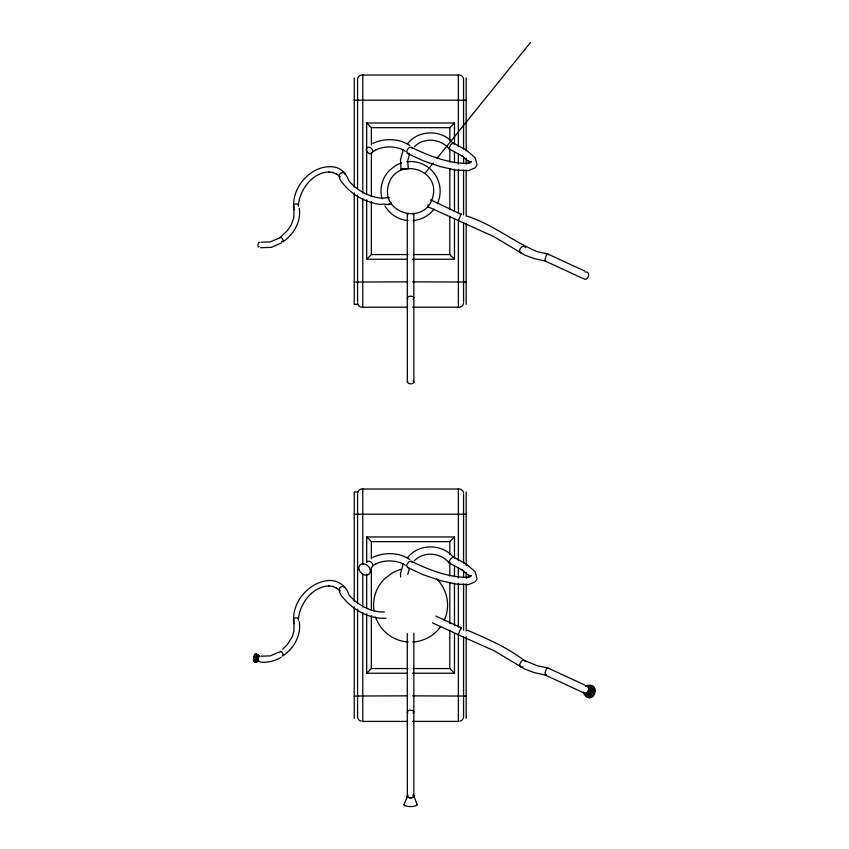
<?xml version="1.0" encoding="UTF-8"?>
<svg xmlns="http://www.w3.org/2000/svg" width="849" height="849" viewBox="0 0 849 849"><rect width="100%" height="100%" fill="white"/><g stroke="black" fill="none" stroke-linecap="round" stroke-linejoin="round"><path stroke-width="1.27" d="M583.698 692.795C588.569 695.734 591.063 684.973 585.237 686.003C603.416 680.24 592.082 709.552 583.125 692.2L587.052 696.923M279.661 238.123L287.387 230.546L291.027 225.303L293.828 217.779L293.987 209.151L294.083 209.671C290.199 187.618 312.379 162.923 335.079 167.179C341.871 168.463 347.22 175.223 348.674 180.434C356.516 190.293 368.307 196.586 380.776 198.114C379.79 199.101 392.365 196.374 388.492 198.029M255.57 660.639L255.241 661.329C265.472 659.715 250.296 665.213 253.862 657.996C253.395 653.688 257.502 652.138 259.667 656.564L257.396 655.407M281.21 657.105C277.697 660.83 252.026 667.335 259.391 655.906M298.317 206.371C299.113 190.218 312.368 172.251 329.348 171.923L328.818 171.965L333.243 172.549L332.712 172.4L336.586 174.066L336.151 173.737L340.29 176.847M282.653 649.209L287.387 644.529L292.152 636.941L293.903 631.242L293.987 623.134L294.083 623.654C290.496 603.066 309.047 581.278 329.762 580.461C338.496 580.366 346.488 586.266 348.865 594.746C356.463 603.947 370.78 612.787 384.406 611.927M298.317 620.354C299.113 604.201 312.368 586.235 329.348 585.906L328.818 585.948L333.243 586.532L332.712 586.383L336.586 588.049L336.151 587.72L340.29 590.83M453.249 143.799C443.358 129.197 418.069 129.409 407.552 143.778M413.304 213.492L413.856 213.969L413.856 382.337C412.646 384.448 408.73 384.257 407.34 382.379L407.287 214.203L408.082 213.47M413.856 213.969L413.07 214.712M293.287 205.967C293.616 203.59 298.126 202.9 298.689 205.416M293.287 619.95C293.616 617.573 298.126 616.883 298.689 619.399M461.103 214.341L430.868 199.908M403.222 149.976L400.484 159.676L401.036 169.131L408.04 168.76M409.483 154.348L407.753 160.482L408.231 168.728M403.222 563.959L400.484 573.659L400.675 577.044M407.753 574.465L409.483 568.331M428.034 204.715L427.854 206.721L493.885 236.669L525 255.199L534.711 258.743L545.546 261.142L544.931 259.444L546.395 255.061A4.012 1.263 -72.1 0 1 547.616 253.915L584.611 271.001M391.187 202.678C390.02 206.7 383.387 202.72 380.787 204.492C366.195 202.688 352.399 195.334 343.208 183.787C338.645 179.797 336.766 170.808 344.736 172.984M344.832 174.48L344.97 173.408M460.922 628.897L461.177 627.793L435.919 616.087M404.007 804.629L407.849 795.142M407.287 381.954L407.849 381.159M413.856 633.216L413.856 796.32C412.646 798.431 408.73 798.24 407.34 796.362L407.287 633.46M281.56 241.477C284.977 243.26 282.144 236.16 279.841 237.359M282.441 655.916C285.338 655.046 279.491 648.498 279.756 652.648M259.21 246.465C257.088 249.606 258.054 239.853 259.667 242.581M458.502 220.358L461.177 213.81M407.552 557.761C418.292 543.466 442.265 543.318 453.324 557.273M470.166 162.817L471.471 161.543L467.343 163.337M470.166 576.8L471.471 575.526L466.303 577.766M424.999 173.238L433.223 163.04M437.256 158.041L530.529 42.45M366.672 194.421L366.672 122.978L371.363 127.668L449.79 127.668L454.48 122.978L454.48 144.15M407.297 259.253L366.672 259.253L371.363 254.562L371.363 201.691M366.672 562.102L366.672 536.961L371.363 541.651L449.79 541.651L454.48 536.961L454.48 558.133M407.297 673.236L366.672 673.236L371.363 668.545L371.363 615.674M413.07 299.336L413.856 297.882A2.982 1.857 0 0 0 412.731 296.566L410.332 296.152A3.502 2.186 0 0 0 408.082 296.885L407.287 298.349A2.982 1.857 0 0 0 407.849 299.294M413.07 713.33L413.856 711.865A2.982 1.857 0 0 0 412.731 710.549L410.332 710.135A3.502 2.186 0 0 0 408.082 710.868L407.287 712.332A2.982 1.857 0 0 0 407.849 713.277M283.046 241.763C293.765 234.483 301.353 221.44 299.294 208.238M428.437 206.434L427.854 206.721M283.046 655.746C293.903 648.381 301.565 635.041 299.198 621.701M461.177 627.793L458.173 634.744L493.885 650.652L525 669.182L534.711 672.726L545.546 675.125A4.012 1.263 -72.1 0 0 546.342 674.573M458.29 634.659L432.512 622.869M414.216 146.845C423.831 137.039 440.62 138.451 449.185 148.915L462.62 156.269M414.216 560.828C423.831 551.022 440.62 552.434 449.185 562.898L462.62 570.252M373.677 151.302L376.001 149.785L375.47 150.029C384.183 145.901 394.849 145.901 403.562 150.029L403.031 149.785L405.344 151.302M373.677 565.285L376.001 563.768L375.47 564.012C384.183 559.884 394.849 559.884 403.562 564.012L403.031 563.768L405.344 565.285M281.443 242.973L271.425 247.346L260.558 247.728M278.652 238.293L270.311 241.891L261.057 242.22M278.652 652.276L270.311 655.874L261.057 656.203M449.991 562.537L449.185 562.898M254.583 661.955L258.765 661.201M357.567 100.203L466.186 100.214M463.586 282.027L412.54 281.857M357.525 514.207L466.186 514.197M588.272 686.448L589.556 685.854M372.732 143.375C384.3 138.058 399.147 138.175 409.802 145.572M372.732 557.358C384.3 552.041 399.147 552.158 409.802 559.555M357.567 282.027L407.308 281.857M357.567 696.01L407.308 695.84M409.271 153.382C404.198 154.571 407.966 145.614 411.585 147.408C429.159 155.972 448.102 163.39 467.916 163.433M522.952 666.932L520.681 666.996L519.609 664.289L521.604 661.053L523.971 660.299L536.908 665.574L547.923 667.993L584.611 684.984M465.846 149.859L453.026 142.834L450.543 144.977L448.962 148.777M465.846 563.842L453.026 556.817L450.002 559.746L448.962 562.76M401.036 169.131L403.933 168.877M585.237 272.02C591.721 271.022 587.657 282.961 583.125 278.217M254.286 661.859L258.351 661.254M254.042 661.477L258.192 661.01M253.872 660.862L258.075 660.596M386.03 618.231C369.57 619.176 353.481 610.304 343.208 597.77C338.645 593.78 336.766 584.791 344.736 586.967M586.054 685.875L590.883 685.652M586.829 686.013L592.167 685.865M408.571 567.599C404.357 567.132 408.401 559.894 411.585 561.391C429.159 569.955 448.102 577.373 467.916 577.416M354.256 100.214L358.161 100.214M366.672 122.978L454.48 122.978M371.363 254.562L407.966 254.562M413.187 254.562L449.79 254.562L454.48 259.253L454.48 218.235M412.54 259.253L454.48 259.253M354.256 282.101L358.161 282.101M463.586 282.101L466.186 282.101M358.161 304.335L354.256 304.335L354.256 192.861M407.308 307.2L362.788 307.2A4.606 4.595 0 0 1 357.588 303.422M412.54 307.2L458.364 307.2A4.606 4.595 0 0 0 463.565 303.422M358.161 491.953L354.256 491.953L354.256 601.188M354.256 514.197L358.161 514.197M366.672 536.961L454.48 536.961M371.363 668.545L407.966 668.545M413.187 668.545L449.79 668.545L454.48 673.236L454.48 633.545M412.54 673.236L454.48 673.236M412.54 695.84L466.186 696.084M354.256 696.084L358.161 696.084M407.308 721.406L362.788 721.406L362.788 612.384M412.54 721.406L458.364 721.406L458.364 634.903M253.787 660.034L258.011 660.044M587.54 686.385L593.302 686.48M588.102 686.979L594.236 687.446M253.777 659.057L258.011 659.386M588.506 687.743L594.884 688.698M253.862 657.996L258.064 658.686M547.616 253.915L537.385 251.718C513.337 241.689 492.579 224.327 467.321 216.23M588.707 688.645L595.223 690.163M254.031 656.924L258.181 657.964M547.616 667.898A4.012 1.263 -72.1 0 0 546.395 669.044L545.058 672.567L545.546 675.125M521.371 253.225C516.468 251.654 522.793 243.154 525.584 247.59M588.707 689.6L595.213 691.723M254.265 655.916L258.34 657.296M389.956 204.057L389.107 203.516M467.321 630.213C487.538 638.862 508.371 647.776 525.584 661.573M254.562 655.035L258.531 656.712M588.484 690.566L594.852 693.293M545.238 261.046L582.149 278.143M545.238 675.029L582.149 692.126M407.393 153.414L423.12 160.716L440.228 166.584L456.009 170.097L468.595 170.617L475.291 167.752L477.042 164.717L475.153 157.712L466.419 150.188M407.393 567.397L423.12 574.709L440.228 580.567L456.009 584.08L468.595 584.6L475.291 581.735L477.042 578.7L475.153 571.695L466.419 564.171M254.88 654.356L258.743 656.256M588.07 691.457L594.183 694.747M255.22 653.91L258.977 655.959M255.846 653.826L259.55 656.15M255.549 653.73L259.189 655.831M407.849 214.68L407.287 214.203M587.487 692.222L593.239 695.989M586.786 692.805L592.082 696.944M294.072 207.177L293.383 206.434M413.07 381.116L413.856 382.337M294.072 621.16L293.383 620.417M413.07 795.099L413.856 796.32M462.047 155.951L469.635 162.339L468.69 160.907L469.285 163.21M462.047 569.934L468.69 575.526M586.001 693.177L590.798 697.549M585.184 693.293L589.471 697.751M411.585 147.408L412.2 148.416M411.585 561.391L412.2 562.399M584.399 693.166L588.198 697.538M583.412 692.243L586.118 695.957M431.112 199.876L431.26 200.513M547.923 254.01L548.242 254.88M469.062 575.675L468.69 574.89L469.285 577.193M413.845 795.863L417.114 804.565M256.09 654.197L256.26 654.823M466.186 77.97L466.186 151.026M466.186 158.201L466.186 164.08M466.186 170.065L466.186 216.198M466.186 223.393L466.186 304.335M466.186 491.953L466.186 565.593M466.186 572.184L466.186 578.169M466.186 584.048L466.186 630.987M466.186 636.771L466.186 718.318M463.586 80.029L463.586 148.957M463.586 156.863L463.586 163.443M463.586 170.033L463.586 214.829M463.586 222.735L463.586 302.202M463.586 494.012L463.586 562.94M463.586 570.846L463.586 577.426M463.586 584.016L463.586 630.128M463.586 636.718L463.586 716.185M458.364 74.808L458.364 146.739M458.364 153.361L458.364 163.963M458.364 169.259L458.364 212.972M458.364 220.92L458.364 307.423M458.364 488.791L458.364 560.722M458.364 567.344L458.364 577.946M458.364 583.242L458.364 626.955M454.48 152.088L454.48 162.668M454.48 169.291L454.48 211.624M454.48 566.071L454.48 576.651M454.48 583.274L454.48 625.607M449.79 127.668L449.79 140.892M449.79 148.819L449.79 162.032M449.79 168.643L449.79 209.618M449.79 216.23L449.79 254.562M449.79 541.651L449.79 554.875M449.79 562.802L449.79 576.015M449.79 582.626L449.79 623.601M449.79 630.213L449.79 668.545M371.363 127.668L371.363 144.85M371.363 152.788L371.363 196.406M371.363 541.651L371.363 558.833M371.363 568.087L371.363 610.389M366.672 199.717L366.672 259.253M366.672 574.009L366.672 608.404M366.672 613.7L366.672 673.236M362.788 74.808L362.788 193.105M362.788 198.401L362.788 307.423M362.788 488.791L362.788 564.691M362.788 573.966L362.788 607.088M357.567 80.029L357.567 188.478M357.567 195.068L357.567 302.202M357.567 494.012L357.567 603.777M357.567 609.051L357.567 716.185M354.256 77.97L354.256 187.205M354.256 606.844L354.256 718.318M357.525 79.519A4.606 4.595 0 0 1 362.788 75.03L458.364 75.03A4.606 4.595 0 0 1 463.628 79.519M357.588 492.791A4.606 4.595 0 0 1 362.788 489.013L458.364 489.013A4.606 4.595 0 0 1 463.565 492.791M413.155 795.046A3.3 1.74 0 0 1 412.858 797.381A3.3 1.74 0 0 1 408.39 797.434A3.3 1.74 0 0 1 407.913 795.099M366.704 562.187A3.619 2.78 44.1 0 1 371.788 562.728A3.619 2.78 44.1 0 1 371.225 567.482M361.366 721.162A4.606 4.595 0 0 1 357.525 716.694M463.628 716.694A4.606 4.595 0 0 1 459.776 721.162M436.736 578.944A36.995 36.995 0 0 1 444.271 620.375M440.652 626.636A36.995 36.995 0 0 1 412.985 642.014M408.167 642.014A36.995 36.995 0 0 1 375.545 616.979M374.08 611.131A36.995 36.995 0 0 1 384.417 578.944L392.079 573.064A36.995 36.995 0 0 1 401.004 569.371M404.421 804.194A6.208 1.687 0 0 0 404.517 805.521L408.167 806.444A6.813 1.847 0 0 0 413.23 806.412L416.732 805.457A6.208 1.687 0 0 0 416.626 804.13M406.713 161.777A29.588 29.588 0 0 1 437.384 203.622M434.051 209.13A29.588 29.588 0 0 1 413.145 220.591M408.008 220.591A29.588 29.588 0 0 1 384.958 205.914M381.997 198.772A29.588 29.588 0 0 1 389.659 170.193L395.783 165.491A29.588 29.588 0 0 1 401.683 162.891M388.386 185.167C380.373 213.895 425.338 225.951 432.767 197.064C440.78 168.335 395.814 156.28 388.386 185.167M366.428 150.485A3.619 2.78 44.1 0 0 371.883 153.149A3.619 2.78 44.1 0 0 370.313 147.588A3.619 2.78 44.1 0 0 366.428 150.485M359.063 569.637A6.431 4.945 44.1 0 0 368.763 574.37A6.431 4.945 44.1 0 0 365.961 564.479A6.431 4.945 44.1 0 0 359.063 569.637"/></g></svg>
